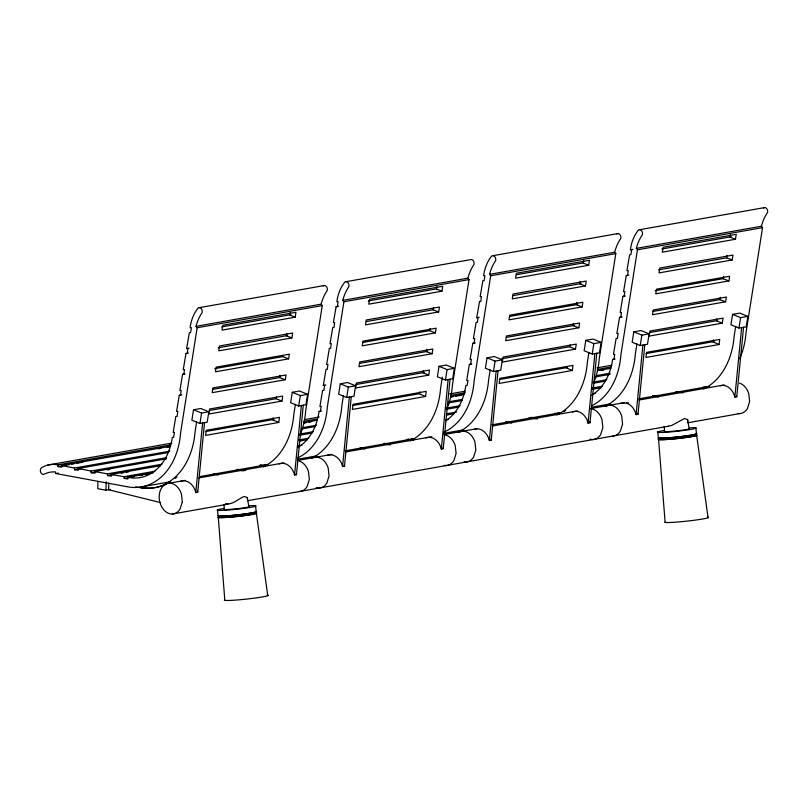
<?xml version="1.0" encoding="UTF-8"?>
<svg xmlns="http://www.w3.org/2000/svg" width="808" height="808" viewBox="0 0 808 808"><rect width="100%" height="100%" fill="white"/><g stroke="black" fill="none" stroke-linecap="round" stroke-linejoin="round"><path stroke-width="1.21" d="M687.709 421.938L687.578 419.564L684.497 418.524L671.7 425.462L668.075 426.271M97.93 481.477L97.748 488.689L105.959 490.214L110.544 489.396M105.959 490.214L106.181 481.8M108.807 483.033L108.636 489.739L160.61 502.596M204.515 422.675L197.708 492.224L195.788 492.567L202.606 423.018M303.273 405.192L296.455 474.74L294.546 475.084L301.364 405.535M351.278 396.698L344.471 466.246L342.552 466.58L349.369 397.031M450.036 379.215L443.218 448.763L441.309 449.107L448.127 379.558M498.041 370.721L491.234 440.269L489.325 440.602L496.132 371.054M596.799 353.237L589.981 422.786L588.072 423.119L594.89 353.571M644.804 344.743L637.997 414.282L636.088 414.625L642.895 345.077M743.562 327.26L736.745 396.809L734.836 397.142L741.653 327.594M279.992 375.296L279.689 377.69L285.335 379.72L286.082 374.983L212.918 387.931L212.171 392.678L285.335 379.72M426.755 349.319L426.452 351.712L432.098 353.742L432.846 349.006L359.681 361.954L358.944 366.691L432.098 353.742M573.518 323.341L573.215 325.735L578.861 327.765L579.609 323.018L506.444 335.976L505.707 340.713L578.861 327.765M720.281 297.364L719.979 299.758L725.624 301.788L726.372 297.041L653.217 309.989L652.47 314.736L725.624 301.788M286.719 333.431L286.396 335.886L291.92 337.896L292.688 333.027L219.523 345.986L218.766 350.844L291.92 337.896M433.482 307.454L433.159 309.908L438.683 311.908L439.451 307.05L366.287 319.998L365.529 324.866L438.683 311.908M580.245 281.477L579.922 283.931L585.447 285.931L586.214 281.073L513.05 294.021L512.292 298.879L585.447 285.931M727.008 255.49L726.685 257.944L732.21 259.954L732.977 255.096L659.813 268.044L659.055 272.902L732.21 259.954M278.78 422.443L279.457 417.352L206.303 430.3L205.616 435.391L278.78 422.443L272.74 419.827L273.084 417.817M425.543 396.465L426.22 391.375L353.066 404.323L352.379 409.414L425.543 396.465L419.504 393.839L419.847 391.84M572.306 370.478L572.983 365.388L499.829 378.346L499.142 383.436L572.306 370.478L566.267 367.862M719.07 344.501L719.746 339.411L646.592 352.359L645.905 357.449L719.07 344.501L713.03 341.885L713.373 339.875M430.088 328.412L429.765 330.755L435.381 332.886L436.118 328.21L362.964 341.158L362.226 345.834L435.381 332.886M576.851 302.424L576.528 304.778L582.144 306.899L582.881 302.232L509.727 315.181L508.99 319.857L582.144 306.899M723.615 276.447L723.291 278.8L728.907 280.921L729.644 276.255L656.49 289.203L655.753 293.87L728.907 280.921M276.528 396.809L276.235 398.829L281.972 401.081L282.76 396.071L209.605 409.02L208.807 414.039L281.972 401.081M423.301 370.832L422.998 372.841L428.735 375.104L429.523 370.084L356.368 383.043L355.581 388.052L428.735 375.104M570.064 344.854L569.761 346.864L575.498 349.127L576.286 344.107L503.131 357.055L502.344 362.075L575.498 349.127M716.827 318.877L716.524 320.887L722.261 323.149L723.049 318.13L649.895 331.078L649.107 336.098L722.261 323.149M290.123 312.555L289.749 315.029L295.183 317.19L295.95 312.272L222.796 325.22L222.018 330.139L295.183 317.19M436.886 286.577L436.512 289.042L441.946 291.213L442.723 286.284L369.559 299.243L368.781 304.161L441.946 291.213M583.649 260.6L583.275 263.065L588.709 265.236L589.486 260.307L516.322 273.256L515.544 278.184L588.709 265.236M730.422 234.623L730.038 237.087L735.472 239.249L736.25 234.33L663.085 247.278L662.308 252.207L735.472 239.249M57.893 464.893L58.085 466.61L61.751 467.226L61.57 465.509L74.417 468.044L74.609 469.751L78.366 470.206L78.184 468.489L91.001 471.034L91.193 472.741L94.869 473.236L94.677 471.529L107.434 473.862L107.615 475.569L111.272 476.164L111.08 474.447L124.018 476.71L124.21 478.417L127.816 478.972L127.634 477.255A57.277 42.289 80 0 0 172.326 437.441L173.599 437.37L174.467 432.361L173.185 432.431L175.821 416.443L177.093 416.373L177.851 411.343L176.568 411.403L179.275 395.314L180.548 395.243L181.164 390.456L179.891 390.517L182.588 374.356L183.86 374.286L184.517 369.579L183.244 369.65L185.981 353.5L187.264 353.439L187.9 348.531L186.628 348.591L189.335 332.644L190.617 332.573L191.365 327.644L190.092 327.705A39.794 29.381 80 0 1 198.122 308.06A3.545 2.616 80 0 1 201.192 308.606A3.545 2.616 80 0 1 202.111 312.595A45.208 33.38 80 0 0 196.021 326.321L197.152 327.725L180.588 432.906A68.68 50.702 80 0 1 127.25 486.739L55.813 473.528L55.318 471.811L50.904 472.044A49.833 36.794 80 0 0 43.521 474.447A3.596 2.656 80 0 1 40.592 471.943A3.596 2.656 80 0 1 41.45 467.812A39.471 29.139 80 0 1 57.893 464.893L170.619 444.945M193.516 409.777L191.87 420.2L199.929 423.493L207.191 422.2L208.828 411.787L200.768 408.495L193.516 409.777L201.576 413.07L208.828 411.787M196.637 421.877L195.092 431.654A71.851 53.045 80 0 1 141.713 487.992L135.623 486.87M199.929 423.493L201.576 413.07M288.618 358.863L289.355 354.187L216.191 367.145L215.463 371.811L288.618 358.863L283.002 356.742M292.264 392.294L290.627 402.717L298.687 406.01L305.949 404.727L307.585 394.304L299.526 391.011L292.264 392.294L300.324 395.587L307.585 394.304M295.385 404.394L293.849 414.181A71.851 53.045 80 0 1 263.368 466.903M298.687 406.01L300.324 395.587M196.021 326.321L321.13 304.172L322.261 305.586L305.697 410.757A68.68 50.702 80 0 1 300.243 434.553M298.192 447.289A57.277 42.289 80 0 0 319.089 411.464L320.362 411.393L321.231 406.384L319.948 406.444L322.584 390.466L323.867 390.395L324.614 385.355L323.331 385.426L326.038 369.327L327.311 369.266L327.927 364.479L326.654 364.539L329.351 348.369L330.624 348.309L331.28 343.602L330.007 343.673L332.755 327.523L334.027 327.452L334.663 322.554L333.391 322.614L336.108 306.666L337.38 306.596L338.128 301.657L336.855 301.727A39.794 29.381 80 0 1 344.885 282.073A3.545 2.616 80 0 1 347.955 282.628A3.545 2.616 80 0 1 348.874 286.618A45.208 33.38 80 0 0 342.784 300.344L343.915 301.748L327.351 406.929A68.68 50.702 80 0 1 297.829 457.863M340.279 383.8L338.643 394.213L346.693 397.506L353.954 396.223L355.591 385.81L347.531 382.517L340.279 383.8L348.339 387.093L355.591 385.81M343.4 395.9L341.855 405.677A71.851 53.045 80 0 1 311.373 458.409M346.693 397.506L348.339 387.093M439.027 366.317L437.391 376.74L445.45 380.033L452.712 378.74L454.349 368.327L446.289 365.034L439.027 366.317L447.087 369.609L454.349 368.327M442.34 377.195L440.613 388.194A71.851 53.045 80 0 1 410.131 440.926M445.45 380.033L447.087 369.609M342.784 300.344L467.903 278.194L469.024 279.598L452.47 384.78A68.68 50.702 80 0 1 446.551 409.656M445.844 420.746A57.277 42.289 80 0 0 465.852 385.477L467.125 385.416L467.994 380.406L466.711 380.467L469.347 364.479L470.63 364.418L471.377 359.378L470.094 359.449L472.801 343.349L474.074 343.279L474.69 338.491L473.417 338.562L476.114 322.392L477.387 322.331L478.043 317.625L476.771 317.696L479.518 301.546L480.79 301.475L481.427 296.566L480.154 296.637L482.871 280.679L484.144 280.618L484.891 275.68L483.618 275.75A39.794 29.381 80 0 1 491.648 256.096A3.545 2.616 80 0 1 494.718 256.641A3.545 2.616 80 0 1 495.647 260.641A45.208 33.38 80 0 0 489.547 274.366L490.678 275.77L474.114 380.942A68.68 50.702 80 0 1 443.572 432.341M487.042 357.823L485.406 368.236L493.456 371.529L500.718 370.246L502.354 359.833L494.304 356.54L487.042 357.823L495.102 361.115L502.354 359.833M490.163 369.913L488.618 379.699A71.851 53.045 80 0 1 458.136 432.431M493.456 371.529L495.102 361.115M585.8 340.34L584.154 350.753L592.214 354.045L599.475 352.763L601.112 342.35L593.052 339.057L585.8 340.34L593.85 343.632L601.112 342.35M588.911 352.44L587.376 362.216A71.851 53.045 80 0 1 556.894 414.948M592.214 354.045L593.85 343.632M489.547 274.366L614.666 252.217L615.787 253.621L599.233 358.803A68.68 50.702 80 0 1 593.769 382.598M591.719 395.334A57.277 42.289 80 0 0 612.615 359.499L613.888 359.429L614.757 354.419L613.474 354.49L616.11 338.501L617.393 338.431L618.14 333.401L616.857 333.472L619.564 317.372L620.837 317.302L621.453 312.514L620.18 312.585L622.877 296.415L624.16 296.344L624.806 291.648L623.534 291.708L626.281 275.558L627.553 275.498L628.19 270.589L626.917 270.66L629.634 254.702L630.907 254.631L631.654 249.702L630.381 249.773A39.794 29.381 80 0 1 638.411 230.118A3.545 2.616 80 0 1 641.481 230.664A3.545 2.616 80 0 1 642.41 234.653A45.208 33.38 80 0 0 636.31 248.379L637.441 249.793L620.877 354.964A68.68 50.702 80 0 1 591.355 405.909M633.805 331.846L632.169 342.259L640.229 345.551L647.481 344.269L649.127 333.845L641.067 330.553L633.805 331.846L641.865 335.138L649.127 333.845M636.926 343.935L635.381 353.722A71.851 53.045 80 0 1 604.909 406.444M640.229 345.551L641.865 335.138M732.563 314.363L730.917 324.776L738.977 328.068L746.239 326.786L747.875 316.372L739.815 313.08L732.563 314.363L740.613 317.655L747.875 316.372M735.674 326.452L734.139 336.239A71.851 53.045 80 0 1 703.657 388.971M738.977 328.068L740.613 317.655M636.31 248.379L761.429 226.24L762.55 227.644L745.996 332.815A68.68 50.702 80 0 1 739.613 358.752M180.336 481.386C187.698 478.589 194.455 485.82 195.788 492.567M279.093 463.903C286.446 461.115 293.203 468.337 294.546 475.084M327.099 455.409C334.462 452.611 341.218 459.843 342.552 466.58M425.856 437.926C433.209 435.128 439.966 442.36 441.309 449.107M473.862 429.432C481.225 426.634 487.981 433.866 489.325 440.602M572.62 411.949C579.982 409.151 586.729 416.383 588.072 423.119M620.625 403.445L628.483 402.798M720.352 385.739C727.442 383.689 733.502 390.789 734.836 397.142M199.344 307.656L324.452 285.507M346.107 281.679L471.216 259.53A3.545 2.616 80 0 1 473.993 264.469A45.208 33.38 80 0 0 467.903 278.194M492.87 255.692L617.979 233.552M639.633 229.714L764.742 207.565M630.381 249.773L632.856 249.329M197.152 327.725L322.261 305.586M343.915 301.748L469.024 279.598M490.678 275.77L615.787 253.621M637.441 249.793L762.55 227.644M221.543 326.937L290.91 314.666M336.108 306.666L338.582 306.222M368.307 300.96L436.441 288.9M516.312 274.76L583.204 262.923M661.833 249.005L731.21 236.724M186.628 348.591L189.102 348.157M185.981 353.5L188.466 353.066M218.19 347.804L287.557 335.522M366.196 321.604L433.088 309.757M512.959 295.627L581.093 283.558M626.281 275.558L628.755 275.124M658.48 269.862L726.614 257.803M476.771 317.696L479.245 317.251M182.588 374.356L185.062 373.912M214.797 368.65L282.921 356.591M362.792 342.451L429.684 330.613M509.565 316.473L577.69 304.414M622.877 296.415L625.352 295.981M655.086 290.718L723.221 278.649M179.275 395.314L181.749 394.87M212.716 389.385L279.608 377.548M359.479 363.408L427.614 351.349M472.801 343.349L475.276 342.915M506.242 337.431L574.377 325.371M619.564 317.372L622.039 316.928M653.005 311.454L719.898 299.606M323.331 385.426L325.816 384.992M209.272 410.525L276.154 398.677M356.035 384.537L424.16 372.478M469.347 364.479L471.821 364.044M501.556 358.782L569.69 346.723M649.561 332.583L717.686 320.524M205.767 431.522L273.902 419.453M319.089 411.464L321.564 411.019M352.53 405.535L419.423 393.698M499.294 379.558L567.428 367.499M612.615 359.499L615.09 359.065M646.057 353.581L714.191 341.521M47.733 465.085L171.599 443.158M304.364 419.655L319.221 417.019M449.884 393.89L465.135 391.193M597.031 367.842L611.898 365.216M303.757 421.372L317.382 418.958M450.521 395.395L465.388 392.759M597.284 369.418L610.909 367.004M61.57 465.509L170.579 446.218M303.717 422.655L317.342 420.241M450.48 396.667L464.105 394.254M597.243 370.69L610.868 368.276M58.085 466.61L69.215 464.64M71.69 464.196L74.164 463.762M76.639 463.327L82.82 462.226M158.459 448.844L160.933 448.4M167.115 447.309L169.589 446.864M303.98 423.079L306.454 422.645M308.929 422.2L311.403 421.766M450.743 397.102L453.217 396.657M455.692 396.223L461.883 395.132M601.223 370.458L603.697 370.024M74.417 468.044L169.801 451.157M301.707 427.806L316.564 425.18M448.47 401.829L462.095 399.415M596.466 375.629L610.09 373.215M78.184 468.489L168.609 452.48M301.748 428.917L315.373 426.503M448.511 402.94L462.136 400.526M595.274 376.952L610.141 374.326M74.609 469.751L80.79 468.66M55.813 473.528L58.287 473.084M91.001 471.034L166.569 457.661M299.707 434.088L313.332 431.674M446.471 408.111L460.095 405.697M593.234 382.134L606.859 379.72M94.677 471.529L166.529 458.803M299.667 435.239L312.05 433.048M446.43 409.262L458.813 407.07M593.193 383.275L605.576 381.083M91.193 472.741L96.142 471.872M107.272 469.903L109.747 469.458M107.434 473.862L161.943 464.206M298.788 439.986L308.707 438.229M446.794 413.787L456.702 412.029M592.325 388.022L602.233 386.274M111.08 474.447L160.63 465.681M299.96 441.017L307.394 439.693M446.733 415.029L454.157 413.716M592.254 389.274L600.92 387.739M107.615 475.569L113.807 474.478M121.23 473.165L123.705 472.72M126.179 472.286L128.644 471.852M124.018 476.71L154.984 471.226M298.041 445.905L301.748 445.248M446.036 419.706L448.521 419.271M592.799 393.728L595.284 393.284M127.634 477.255L153.641 472.66M124.21 478.417L129.159 477.548M131.633 477.104L134.098 476.669M140.289 475.569L142.763 475.134M145.238 474.7L147.713 474.256M142.693 486.669L169.943 481.851M199.677 476.589L267.812 464.529A68.68 50.702 80 0 1 260.146 465.337M298.132 459.156L316.716 455.864M345.198 450.824L414.575 438.542A68.68 50.702 80 0 1 411.312 439.087M443.653 433.401L463.479 429.886M491.961 424.846L561.338 412.565A68.68 50.702 80 0 1 556.985 413.221M591.658 407.202L610.242 403.909M638.734 398.869L708.101 386.588A68.68 50.702 80 0 1 702.647 387.325M141.713 487.992L143.622 487.658A71.851 53.045 80 0 0 166.519 484.053M169.104 483.214L185.163 480.366M198.697 477.972L283.911 462.883M297.374 460.51L331.896 454.389M345.471 451.995L431.805 436.714M444.137 434.522L477.427 428.634M492.234 426.008L577.437 410.929M590.9 408.545L624.19 402.657M638.997 400.031L724.21 384.951M172.447 514.009L227.947 504.182M247.682 500.687L668.236 426.25M687.972 422.756L739.775 413.585M248.894 506.848L247.288 497.506L244.208 496.466C238.007 498.879 232.593 505.242 225.483 503.717M679.013 391.557L682.669 392.234M675.882 391.668L680.76 392.577A71.851 53.045 80 0 0 683.002 392.819M531.028 417.312L535.906 418.211M529.119 417.655L533.987 418.554A71.851 53.045 80 0 0 537.37 418.877M384.265 443.289L389.143 444.198M383.578 443.855L387.224 444.531A71.851 53.045 80 0 0 390.607 444.854M237.502 469.276L242.37 470.175A71.851 53.045 80 0 0 245.753 470.498M236.815 469.832L240.461 470.509A71.851 53.045 80 0 0 243.844 470.842M139.966 486.982L143.622 487.658M652.521 395.516L658.56 397.011M554.975 413.292L558.601 414.191M505.747 421.493L511.797 422.988M408.212 439.269L413.039 440.471M360.196 447.773L365.034 448.965M260.237 464.954L265.075 466.145M213.433 473.751L218.271 474.942M626.574 403.131C631.553 404.869 634.906 409.636 636.088 414.625M736.532 395.779L736.745 396.809M637.785 413.262L637.997 414.282M589.769 421.756L589.981 422.786M491.022 439.239L491.234 440.269M443.006 447.733L443.218 448.763M344.248 465.216L344.471 466.246M296.243 473.72L296.455 474.74M197.485 491.193L197.708 492.224M687.578 419.564L689.184 428.917M696.688 435.522L708.06 517.766M256.399 513.464L267.771 595.708M695.9 428.27L696.516 433.987M657.752 431.906L658.379 437.613A19.604 1.202 -6.2 0 0 678.498 436.896A19.604 1.202 -6.2 0 0 695.981 433.421M255.611 506.212L256.227 511.929M217.463 509.838L218.089 515.554A19.604 1.202 -6.2 0 0 238.208 514.827A19.604 1.202 -6.2 0 0 255.681 511.363M658.55 439.158L665.085 521.857A22.089 1.353 -6.2 0 0 687.76 521.039A22.089 1.353 -6.2 0 0 707.455 517.13M218.251 517.1L224.796 599.799A22.089 1.353 -6.2 0 0 247.46 598.981A22.089 1.353 -6.2 0 0 267.155 595.072M247.288 497.506L247.43 499.344M664.297 426.543L664.53 431.26A12.676 0.778 -6.2 0 0 677.538 430.785A12.676 0.778 -6.2 0 0 688.83 428.553M224.008 504.485L224.24 509.202A12.676 0.778 -6.2 0 0 237.239 508.727A12.676 0.778 -6.2 0 0 248.541 506.485M316.18 487.658A15.514 11.453 80 0 0 326.836 483.093L329.058 476.033L328.189 468.064A15.514 11.453 80 0 0 313.898 457.57M299.162 461.095A15.514 11.453 80 0 1 308.464 471.549L309.333 479.528L307.111 486.588A15.514 11.453 80 0 1 299.485 491.517M565.661 410.434A71.851 53.045 80 0 1 563.762 411.767M614.666 252.217A45.208 33.38 80 0 1 620.756 238.491A3.545 2.616 80 0 0 619.827 234.502A3.545 2.616 80 0 0 616.767 233.946M463.954 461.924A15.514 11.453 80 0 0 473.599 457.116L475.821 450.056L474.952 442.077A15.514 11.453 80 0 0 459.712 431.937M589.981 439.199A15.514 11.453 80 0 0 600.637 434.623L602.859 427.563L601.99 419.594A15.514 11.453 80 0 0 590.668 408.767M689.85 427.786A19.604 1.202 -6.2 0 1 690.678 429.432A19.604 1.202 -6.2 0 1 662.449 432.452A19.604 1.202 -6.2 0 1 664.398 430.502M696.143 434.967A19.604 1.202 -6.2 0 1 676.114 438.704A19.604 1.202 -6.2 0 1 660.237 438.673M695.021 435.108A18.412 1.121 -6.2 0 1 678.599 438.36A18.412 1.121 -6.2 0 1 659.702 439.047M695.365 434.098A18.412 1.121 -6.2 0 1 673.67 437.32A18.412 1.121 -6.2 0 1 659.54 437.512M709.555 386.416A71.851 53.045 80 0 1 707.586 387.587M761.429 226.24A45.208 33.38 80 0 1 767.519 212.514A3.545 2.616 80 0 0 766.59 208.514A3.545 2.616 80 0 0 763.53 207.969M606.475 405.949A15.514 11.453 80 0 1 621.716 416.1L622.584 424.069L620.362 431.129A15.514 11.453 80 0 1 612.737 436.067M737.755 413.454A15.514 11.453 80 0 0 747.4 408.646L749.622 401.586L748.753 393.617A15.514 11.453 80 0 0 739.461 383.154M409.121 439.289A68.68 50.702 80 0 1 406.909 439.36M444.228 465.408A15.514 11.453 80 0 0 453.874 460.6L456.096 453.541L455.227 445.572A15.514 11.453 80 0 0 443.905 434.755M249.561 505.717A19.604 1.202 -6.2 0 1 250.379 507.374A19.604 1.202 -6.2 0 1 222.149 510.393A19.604 1.202 -6.2 0 1 224.109 508.444M255.853 512.898A19.604 1.202 -6.2 0 1 235.825 516.645A19.604 1.202 -6.2 0 1 219.948 516.615M254.732 513.05A18.412 1.121 -6.2 0 1 238.309 516.302A18.412 1.121 -6.2 0 1 219.412 516.989M255.065 512.04A18.412 1.121 -6.2 0 1 225.947 515.847M224.927 515.908A18.412 1.121 -6.2 0 1 219.756 515.979M177.023 476.871A71.851 53.045 80 0 1 175.225 478.437M170.518 481.841A71.851 53.045 80 0 1 168.539 483.002M321.13 304.172A45.208 33.38 80 0 1 327.23 290.446A3.545 2.616 80 0 0 326.301 286.456A3.545 2.616 80 0 0 323.23 285.911M169.619 444.046A39.471 29.139 80 0 1 171.751 443.249M182.295 502.01L180.073 509.07A15.514 11.453 80 0 1 163.842 509.929L161.671 506.838A15.514 11.453 80 0 1 164.832 484.618A15.514 11.453 80 0 1 181.426 494.041L182.295 502.01"/></g></svg>
